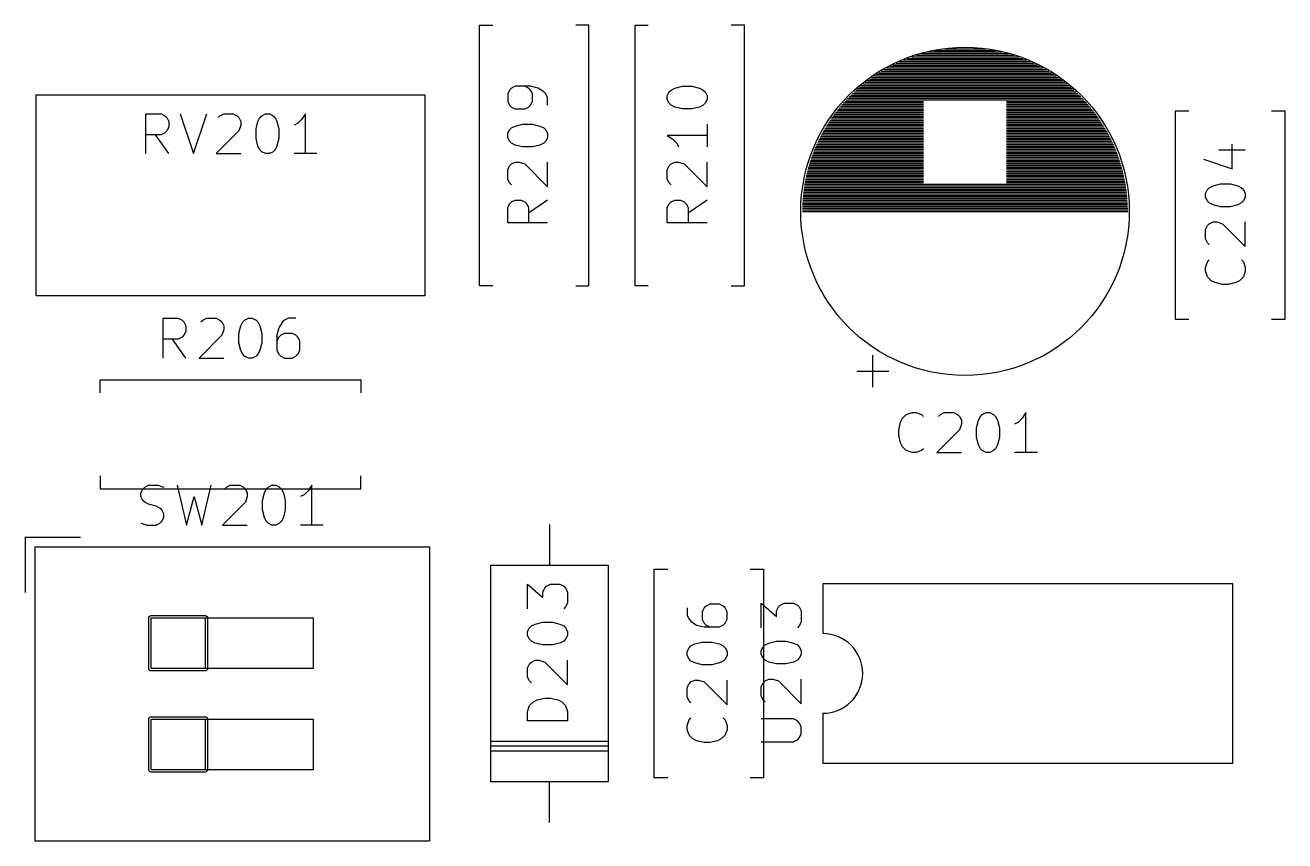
# Model space of a CAD drawing. Header units: millimetres. Extents: x 103 to 306, y -210 to -79.
# Drawn here: x 130.85 to 162.44, y -150.7 to -130.23 of the extents above; entities that cross this region are included whole.
import ezdxf

# ---------------------------------------------------------------- set-up
doc = ezdxf.new("R2010")
doc.units = ezdxf.units.MM
doc.layers.add('F.Silkscreen', color=41, linetype='CONTINUOUS', true_color=0xf2eda1)

msp = doc.modelspace()

# ---------------------------------------------------------------- linework, layer by layer
at = {"layer": 'F.Silkscreen', "linetype": 'CONTINUOUS'}
for p, q in [((142.25, -130.23), (142.58, -130.23)), ((142.25, -136.77), (142.25, -130.23)), ((144.99, -130.23), (144.66, -130.23)), ((144.99, -136.77), (144.99, -130.23)), ((146.15, -130.23), (146.48, -130.23)), ((146.15, -136.77), (146.15, -130.23)), ((148.89, -130.23), (148.56, -130.23)), ((148.89, -136.77), (148.89, -130.23)), ((152.873, -131.1027), (155.977, -131.1027)), ((152.972, -131.0627), (155.878, -131.0627)), ((153.079, -131.0227), (155.771, -131.0227)), ((153.197, -130.9827), (155.653, -130.9827)), ((153.328, -130.9427), (155.522, -130.9427)), ((153.478, -130.9027), (155.372, -130.9027)), ((153.657, -130.8627), (155.193, -130.8627)), ((153.892, -130.8227), (154.958, -130.8227)), ((152.26, -131.4227), (156.59, -131.4227)), ((152.324, -131.3827), (156.526, -131.3827)), ((152.391, -131.3427), (156.459, -131.3427)), ((152.461, -131.3027), (156.389, -131.3027)), ((152.535, -131.2627), (156.315, -131.2627)), ((152.612, -131.2227), (156.238, -131.2227)), ((152.694, -131.1827), (156.156, -131.1827)), ((152.781, -131.1427), (156.069, -131.1427)), ((151.87, -131.7027), (156.98, -131.7027)), ((151.92, -131.6627), (156.93, -131.6627)), ((151.972, -131.6227), (156.878, -131.6227)), ((152.025, -131.5827), (156.825, -131.5827)), ((152.081, -131.5427), (156.769, -131.5427)), ((152.138, -131.5027), (156.712, -131.5027)), ((152.198, -131.4627), (156.652, -131.4627)), ((131.125, -131.975), (140.875, -131.975)), ((131.125, -137.025), (131.125, -131.975)), ((140.875, -131.975), (140.875, -137.025)), ((143.002438, -131.857142), (142.954819, -131.95238)), ((142.954819, -131.95238), (142.954819, -132.142856)), ((143.050057, -131.809523), (143.002438, -131.857142)), ((143.145295, -131.761904), (143.050057, -131.809523)), ((143.526247, -131.761904), (143.145295, -131.761904)), ((143.478628, -131.809523), (143.38339, -131.761904)), ((143.526247, -131.857142), (143.478628, -131.809523)), ((143.716723, -131.809523), (143.526247, -131.761904)), ((143.573866, -131.95238), (143.526247, -131.857142)), ((143.573866, -132.142856), (143.573866, -131.95238)), ((143.85958, -131.904761), (143.716723, -131.809523)), ((143.9072, -131.95238), (143.85958, -131.904761)), ((143.954819, -132.047618), (143.9072, -131.95238)), ((143.954819, -132.238094), (143.954819, -132.047618)), ((146.954819, -131.999999), (147.002438, -131.904761)), ((146.954819, -132.095237), (146.954819, -131.999999)), ((147.002438, -131.904761), (147.050057, -131.857142)), ((147.050057, -131.857142), (147.145295, -131.809523)), ((147.145295, -131.809523), (147.335771, -131.761904)), ((147.335771, -131.761904), (147.573866, -131.761904)), ((147.573866, -131.761904), (147.764342, -131.809523)), ((147.764342, -131.809523), (147.85958, -131.857142)), ((147.85958, -131.857142), (147.9072, -131.904761)), ((147.9072, -131.904761), (147.954819, -131.999999)), ((147.954819, -131.999999), (147.954819, -132.095237)), ((151.519, -132.0227), (157.331, -132.0227)), ((151.558, -131.9827), (157.292, -131.9827)), ((151.599, -131.9427), (157.251, -131.9427)), ((151.641, -131.9027), (157.209, -131.9027)), ((151.684, -131.8627), (157.166, -131.8627)), ((151.729, -131.8227), (157.121, -131.8227)), ((151.774, -131.7827), (157.076, -131.7827)), ((151.821, -131.7427), (157.029, -131.7427)), ((142.954819, -132.142856), (143.002438, -132.238094)), ((143.002438, -132.238094), (143.050057, -132.285713)), ((143.050057, -132.285713), (143.145295, -132.333332)), ((143.145295, -132.333332), (143.38339, -132.333332)), ((143.38339, -132.333332), (143.478628, -132.285713)), ((143.478628, -132.285713), (143.526247, -132.238094)), ((143.526247, -132.238094), (143.573866, -132.142856)), ((147.002438, -132.190475), (146.954819, -132.095237)), ((147.050057, -132.238094), (147.002438, -132.190475)), ((147.145295, -132.285713), (147.050057, -132.238094)), ((147.335771, -132.333332), (147.145295, -132.285713)), ((147.573866, -132.333332), (147.335771, -132.333332)), ((147.764342, -132.285713), (147.573866, -132.333332)), ((147.85958, -132.238094), (147.764342, -132.285713)), ((147.9072, -132.190475), (147.85958, -132.238094)), ((147.954819, -132.095237), (147.9072, -132.190475)), ((151.237, -132.3427), (153.385, -132.3427)), ((151.269, -132.3027), (153.385, -132.3027)), ((151.302, -132.2627), (153.385, -132.2627)), ((151.336, -132.2227), (153.385, -132.2227)), ((151.37, -132.1827), (153.385, -132.1827)), ((151.406, -132.1427), (153.385, -132.1427)), ((151.443, -132.1027), (157.407, -132.1027)), ((151.48, -132.0627), (157.37, -132.0627)), ((155.465, -132.1427), (157.444, -132.1427)), ((155.465, -132.1827), (157.48, -132.1827)), ((155.465, -132.2227), (157.514, -132.2227)), ((155.465, -132.2627), (157.548, -132.2627)), ((155.465, -132.3027), (157.581, -132.3027)), ((155.465, -132.3427), (157.613, -132.3427)), ((133.880952, -133.454819), (133.880952, -132.454819)), ((133.880952, -132.454819), (134.261904, -132.454819)), ((134.261904, -132.454819), (134.357142, -132.502438)), ((134.357142, -132.502438), (134.404761, -132.550057)), ((134.404761, -132.550057), (134.45238, -132.645295)), ((134.45238, -132.645295), (134.45238, -132.788152)), ((134.738095, -132.454819), (135.071428, -133.454819)), ((135.071428, -133.454819), (135.404761, -132.454819)), ((135.690476, -132.550057), (135.738095, -132.502438)), ((135.738095, -132.502438), (135.833333, -132.454819)), ((135.833333, -132.454819), (136.071428, -132.454819)), ((136.071428, -132.454819), (136.166666, -132.502438)), ((136.166666, -132.502438), (136.214285, -132.550057)), ((136.214285, -132.550057), (136.261904, -132.645295)), ((136.261904, -132.645295), (136.261904, -132.740533)), ((136.642857, -132.835771), (136.690476, -132.645295)), ((136.690476, -132.645295), (136.738095, -132.550057)), ((136.738095, -132.550057), (136.785714, -132.502438)), ((136.785714, -132.502438), (136.880952, -132.454819)), ((136.880952, -132.454819), (136.97619, -132.454819)), ((136.97619, -132.454819), (137.071428, -132.502438)), ((137.071428, -132.502438), (137.119047, -132.550057)), ((137.119047, -132.550057), (137.166666, -132.645295)), ((137.166666, -132.645295), (137.214285, -132.835771)), ((137.785714, -132.597676), (137.690476, -132.692914)), ((137.880952, -132.454819), (137.785714, -132.597676)), ((137.880952, -133.454819), (137.880952, -132.454819)), ((151.007, -132.6627), (153.385, -132.6627)), ((151.033, -132.6227), (153.385, -132.6227)), ((151.06, -132.5827), (153.385, -132.5827)), ((151.088, -132.5427), (153.385, -132.5427)), ((151.116, -132.5027), (153.385, -132.5027)), ((151.145, -132.4627), (153.385, -132.4627)), ((151.175, -132.4227), (153.385, -132.4227)), ((151.206, -132.3827), (153.385, -132.3827)), ((155.465, -132.3827), (157.644, -132.3827)), ((155.465, -132.4227), (157.675, -132.4227)), ((155.465, -132.4627), (157.705, -132.4627)), ((155.465, -132.5027), (157.734, -132.5027)), ((155.465, -132.5427), (157.762, -132.5427)), ((155.465, -132.5827), (157.79, -132.5827)), ((155.465, -132.6227), (157.817, -132.6227)), ((155.465, -132.6627), (157.843, -132.6627)), ((159.705, -132.38), (160.042, -132.38)), ((159.705, -137.62), (159.705, -132.38)), ((162.108, -132.38), (162.445, -132.38)), ((162.445, -132.38), (162.445, -137.62)), ((134.261904, -132.978628), (133.880952, -132.978628)), ((134.45238, -133.454819), (134.119047, -132.978628)), ((134.357142, -132.931009), (134.261904, -132.978628)), ((134.404761, -132.88339), (134.357142, -132.931009)), ((134.45238, -132.788152), (134.404761, -132.88339)), ((136.214285, -132.88339), (135.642857, -133.454819)), ((136.261904, -132.740533), (136.214285, -132.88339)), ((136.642857, -133.073866), (136.642857, -132.835771)), ((137.214285, -132.835771), (137.214285, -133.073866)), ((137.690476, -132.692914), (137.595238, -132.740533)), ((142.954819, -132.95238), (143.002438, -132.857142)), ((142.954819, -133.047618), (142.954819, -132.95238)), ((143.002438, -132.857142), (143.050057, -132.809523)), ((143.050057, -132.809523), (143.145295, -132.761904)), ((143.145295, -132.761904), (143.335771, -132.714285)), ((143.335771, -132.714285), (143.573866, -132.714285)), ((143.573866, -132.714285), (143.764342, -132.761904)), ((143.764342, -132.761904), (143.85958, -132.809523)), ((143.85958, -132.809523), (143.9072, -132.857142)), ((143.9072, -132.857142), (143.954819, -132.95238)), ((143.954819, -132.95238), (143.954819, -133.047618)), ((147.954819, -132.999999), (146.954819, -132.999999)), ((146.954819, -132.999999), (147.097676, -133.095237)), ((147.954819, -132.714285), (147.954819, -133.285713)), ((150.82, -132.9827), (153.385, -132.9827)), ((150.841, -132.9427), (153.385, -132.9427)), ((150.863, -132.9027), (153.385, -132.9027)), ((150.886, -132.8627), (153.385, -132.8627)), ((150.909, -132.8227), (153.385, -132.8227)), ((150.932, -132.7827), (153.385, -132.7827)), ((150.957, -132.7427), (153.385, -132.7427)), ((150.982, -132.7027), (153.385, -132.7027)), ((155.465, -132.7027), (157.868, -132.7027)), ((155.465, -132.7427), (157.893, -132.7427)), ((155.465, -132.7827), (157.918, -132.7827)), ((155.465, -132.8227), (157.941, -132.8227)), ((155.465, -132.8627), (157.964, -132.8627)), ((155.465, -132.9027), (157.987, -132.9027)), ((155.465, -132.9427), (158.009, -132.9427)), ((155.465, -132.9827), (158.03, -132.9827)), ((136.690476, -133.264342), (136.642857, -133.073866)), ((136.738095, -133.35958), (136.690476, -133.264342)), ((137.166666, -133.264342), (137.119047, -133.35958)), ((137.214285, -133.073866), (137.166666, -133.264342)), ((143.002438, -133.142856), (142.954819, -133.047618)), ((143.050057, -133.190475), (143.002438, -133.142856)), ((143.145295, -133.238094), (143.050057, -133.190475)), ((143.335771, -133.285713), (143.145295, -133.238094)), ((143.573866, -133.285713), (143.335771, -133.285713)), ((143.764342, -133.238094), (143.573866, -133.285713)), ((143.85958, -133.190475), (143.764342, -133.238094)), ((143.9072, -133.142856), (143.85958, -133.190475)), ((143.954819, -133.047618), (143.9072, -133.142856)), ((147.097676, -133.095237), (147.192914, -133.190475)), ((147.192914, -133.190475), (147.240533, -133.285713)), ((150.668, -133.3027), (153.385, -133.3027)), ((150.685, -133.2627), (153.385, -133.2627)), ((150.703, -133.2227), (153.385, -133.2227)), ((150.721, -133.1827), (153.385, -133.1827)), ((150.74, -133.1427), (153.385, -133.1427)), ((150.759, -133.1027), (153.385, -133.1027)), ((150.779, -133.0627), (153.385, -133.0627)), ((150.799, -133.0227), (153.385, -133.0227)), ((155.465, -133.0227), (158.051, -133.0227)), ((155.465, -133.0627), (158.071, -133.0627)), ((155.465, -133.1027), (158.091, -133.1027)), ((155.465, -133.1427), (158.11, -133.1427)), ((155.465, -133.1827), (158.129, -133.1827)), ((155.465, -133.2227), (158.147, -133.2227)), ((155.465, -133.2627), (158.165, -133.2627)), ((155.465, -133.3027), (158.182, -133.3027)), ((161.121485, -133.833332), (161.121485, -133.214285)), ((135.642857, -133.454819), (136.261904, -133.454819)), ((136.785714, -133.4072), (136.738095, -133.35958)), ((136.880952, -133.454819), (136.785714, -133.4072)), ((136.97619, -133.454819), (136.880952, -133.454819)), ((137.071428, -133.4072), (136.97619, -133.454819)), ((137.119047, -133.35958), (137.071428, -133.4072)), ((138.166666, -133.454819), (137.595238, -133.454819)), ((150.549, -133.6227), (153.385, -133.6227)), ((150.562, -133.5827), (153.385, -133.5827)), ((150.576, -133.5427), (153.385, -133.5427)), ((150.59, -133.5027), (153.385, -133.5027)), ((150.605, -133.4627), (153.385, -133.4627)), ((150.62, -133.4227), (153.385, -133.4227)), ((150.636, -133.3827), (153.385, -133.3827)), ((150.652, -133.3427), (153.385, -133.3427)), ((155.465, -133.3427), (158.198, -133.3427)), ((155.465, -133.3827), (158.214, -133.3827)), ((155.465, -133.4227), (158.23, -133.4227)), ((155.465, -133.4627), (158.245, -133.4627)), ((155.465, -133.5027), (158.26, -133.5027)), ((155.465, -133.5427), (158.274, -133.5427)), ((155.465, -133.5827), (158.288, -133.5827)), ((155.465, -133.6227), (158.301, -133.6227)), ((160.4072, -133.595237), (161.121485, -133.833332)), ((160.788152, -133.357142), (161.454819, -133.357142)), ((142.954819, -133.857142), (143.002438, -133.761904)), ((142.954819, -134.095237), (142.954819, -133.857142)), ((143.002438, -133.761904), (143.050057, -133.714285)), ((143.050057, -133.714285), (143.145295, -133.666666)), ((143.145295, -133.666666), (143.240533, -133.666666)), ((143.240533, -133.666666), (143.38339, -133.714285)), ((143.38339, -133.714285), (143.954819, -134.285713)), ((143.954819, -134.285713), (143.954819, -133.666666)), ((146.954819, -133.857142), (147.002438, -133.761904)), ((146.954819, -134.095237), (146.954819, -133.857142)), ((147.002438, -133.761904), (147.050057, -133.714285)), ((147.050057, -133.714285), (147.145295, -133.666666)), ((147.145295, -133.666666), (147.240533, -133.666666)), ((147.240533, -133.666666), (147.38339, -133.714285)), ((147.38339, -133.714285), (147.954819, -134.285713)), ((147.954819, -134.285713), (147.954819, -133.666666)), ((150.458, -133.9427), (153.385, -133.9427)), ((150.468, -133.9027), (153.385, -133.9027)), ((150.478, -133.8627), (153.385, -133.8627)), ((150.489, -133.8227), (153.385, -133.8227)), ((150.5, -133.7827), (153.385, -133.7827)), ((150.512, -133.7427), (153.385, -133.7427)), ((150.524, -133.7027), (153.385, -133.7027)), ((150.536, -133.6627), (153.385, -133.6627)), ((155.465, -133.6627), (158.314, -133.6627)), ((155.465, -133.7027), (158.326, -133.7027)), ((155.465, -133.7427), (158.338, -133.7427)), ((155.465, -133.7827), (158.35, -133.7827)), ((155.465, -133.8227), (158.361, -133.8227)), ((155.465, -133.8627), (158.372, -133.8627)), ((155.465, -133.9027), (158.382, -133.9027)), ((155.465, -133.9427), (158.392, -133.9427)), ((143.002438, -134.190475), (142.954819, -134.095237)), ((143.050057, -134.238094), (143.002438, -134.190475)), ((147.002438, -134.190475), (146.954819, -134.095237)), ((147.050057, -134.238094), (147.002438, -134.190475)), ((150.395, -134.2627), (158.455, -134.2627)), ((150.402, -134.2227), (158.448, -134.2227)), ((150.408, -134.1827), (153.385, -134.1827)), ((150.416, -134.1427), (153.385, -134.1427)), ((150.423, -134.1027), (153.385, -134.1027)), ((150.432, -134.0627), (153.385, -134.0627)), ((150.44, -134.0227), (153.385, -134.0227)), ((150.449, -133.9827), (153.385, -133.9827)), ((155.465, -133.9827), (158.401, -133.9827)), ((155.465, -134.0227), (158.41, -134.0227)), ((155.465, -134.0627), (158.418, -134.0627)), ((155.465, -134.1027), (158.427, -134.1027)), ((155.465, -134.1427), (158.434, -134.1427)), ((155.465, -134.1827), (158.442, -134.1827)), ((160.550057, -134.309523), (160.645295, -134.261904)), ((160.645295, -134.261904), (160.835771, -134.214285)), ((160.835771, -134.214285), (161.073866, -134.214285)), ((161.073866, -134.214285), (161.264342, -134.261904)), ((161.264342, -134.261904), (161.35958, -134.309523)), ((150.357, -134.5827), (158.493, -134.5827)), ((150.361, -134.5427), (158.489, -134.5427)), ((150.364, -134.5027), (158.486, -134.5027)), ((150.369, -134.4627), (158.481, -134.4627)), ((150.373, -134.4227), (158.477, -134.4227)), ((150.378, -134.3827), (158.472, -134.3827)), ((150.383, -134.3427), (158.467, -134.3427)), ((150.389, -134.3027), (158.461, -134.3027)), ((160.454819, -134.45238), (160.502438, -134.357142)), ((160.454819, -134.547618), (160.454819, -134.45238)), ((160.502438, -134.642856), (160.454819, -134.547618)), ((160.502438, -134.357142), (160.550057, -134.309523)), ((161.35958, -134.309523), (161.4072, -134.357142)), ((161.4072, -134.357142), (161.454819, -134.45238)), ((161.454819, -134.547618), (161.4072, -134.642856)), ((161.454819, -134.45238), (161.454819, -134.547618)), ((142.954819, -134.809523), (143.002438, -134.714285)), ((142.954819, -135.190475), (142.954819, -134.809523)), ((143.002438, -134.714285), (143.050057, -134.666666)), ((143.050057, -134.666666), (143.145295, -134.619047)), ((143.145295, -134.619047), (143.288152, -134.619047)), ((143.288152, -134.619047), (143.38339, -134.666666)), ((143.38339, -134.666666), (143.431009, -134.714285)), ((143.431009, -134.714285), (143.478628, -134.809523)), ((143.954819, -134.619047), (143.478628, -134.95238)), ((143.478628, -134.809523), (143.478628, -135.190475)), ((146.954819, -134.809523), (147.002438, -134.714285)), ((146.954819, -135.190475), (146.954819, -134.809523)), ((147.002438, -134.714285), (147.050057, -134.666666)), ((147.050057, -134.666666), (147.145295, -134.619047)), ((147.145295, -134.619047), (147.288152, -134.619047)), ((147.288152, -134.619047), (147.38339, -134.666666)), ((147.38339, -134.666666), (147.431009, -134.714285)), ((147.431009, -134.714285), (147.478628, -134.809523)), ((147.954819, -134.619047), (147.478628, -134.95238)), ((147.478628, -134.809523), (147.478628, -135.190475)), ((150.345, -134.8627), (158.505, -134.8627)), ((150.346, -134.8227), (158.504, -134.8227)), ((150.347, -134.7827), (158.503, -134.7827)), ((150.348, -134.7427), (158.502, -134.7427)), ((150.35, -134.7027), (158.5, -134.7027)), ((150.352, -134.6627), (158.498, -134.6627)), ((150.355, -134.6227), (158.495, -134.6227)), ((160.550057, -134.690475), (160.502438, -134.642856)), ((160.645295, -134.738094), (160.550057, -134.690475)), ((160.835771, -134.785713), (160.645295, -134.738094)), ((161.073866, -134.785713), (160.835771, -134.785713)), ((161.264342, -134.738094), (161.073866, -134.785713)), ((161.35958, -134.690475), (161.264342, -134.738094)), ((161.4072, -134.642856), (161.35958, -134.690475)), ((143.954819, -135.190475), (142.954819, -135.190475)), ((147.954819, -135.190475), (146.954819, -135.190475)), ((150.345, -134.9027), (158.505, -134.9027)), ((160.502438, -135.261904), (160.550057, -135.214285)), ((160.550057, -135.214285), (160.645295, -135.166666)), ((160.645295, -135.166666), (160.740533, -135.166666)), ((160.740533, -135.166666), (160.88339, -135.214285)), ((160.88339, -135.214285), (161.454819, -135.785713)), ((161.454819, -135.785713), (161.454819, -135.166666)), ((160.454819, -135.357142), (160.502438, -135.261904)), ((160.454819, -135.595237), (160.454819, -135.357142)), ((160.502438, -135.690475), (160.454819, -135.595237)), ((160.550057, -135.738094), (160.502438, -135.690475)), ((160.502438, -136.166666), (160.550057, -136.119047)), ((161.35958, -136.119047), (161.4072, -136.166666)), ((160.454819, -136.309523), (160.502438, -136.166666)), ((160.454819, -136.404761), (160.454819, -136.309523)), ((160.502438, -136.547618), (160.454819, -136.404761)), ((161.4072, -136.166666), (161.454819, -136.309523)), ((161.454819, -136.404761), (161.4072, -136.547618)), ((161.454819, -136.309523), (161.454819, -136.404761)), ((142.58, -136.77), (142.25, -136.77)), ((144.66, -136.77), (144.99, -136.77)), ((146.48, -136.77), (146.15, -136.77)), ((148.56, -136.77), (148.89, -136.77)), ((160.597676, -136.642856), (160.502438, -136.547618)), ((160.692914, -136.690475), (160.597676, -136.642856)), ((160.88339, -136.738094), (160.692914, -136.690475)), ((161.026247, -136.738094), (160.88339, -136.738094)), ((161.216723, -136.690475), (161.026247, -136.738094)), ((161.311961, -136.642856), (161.216723, -136.690475)), ((161.4072, -136.547618), (161.311961, -136.642856)), ((140.875, -137.025), (131.125, -137.025)), ((134.309524, -138.584819), (134.309524, -137.584819)), ((134.309524, -137.584819), (134.690476, -137.584819)), ((134.690476, -137.584819), (134.785714, -137.632438)), ((134.785714, -137.632438), (134.833333, -137.680057)), ((134.833333, -137.680057), (134.880952, -137.775295)), ((135.261905, -137.680057), (135.309524, -137.632438)), ((135.309524, -137.632438), (135.404762, -137.584819)), ((135.404762, -137.584819), (135.642857, -137.584819)), ((135.642857, -137.584819), (135.738095, -137.632438)), ((135.738095, -137.632438), (135.785714, -137.680057)), ((135.785714, -137.680057), (135.833333, -137.775295)), ((136.261905, -137.775295), (136.309524, -137.680057)), ((136.309524, -137.680057), (136.357143, -137.632438)), ((136.357143, -137.632438), (136.452381, -137.584819)), ((136.452381, -137.584819), (136.547619, -137.584819)), ((136.547619, -137.584819), (136.642857, -137.632438)), ((136.642857, -137.632438), (136.690476, -137.680057)), ((136.690476, -137.680057), (136.738095, -137.775295)), ((137.309524, -137.680057), (137.214286, -137.822914)), ((137.357143, -137.632438), (137.309524, -137.680057)), ((137.452381, -137.584819), (137.357143, -137.632438)), ((137.642857, -137.584819), (137.452381, -137.584819)), ((160.042, -137.62), (159.705, -137.62)), ((162.445, -137.62), (162.108, -137.62)), ((134.833333, -138.01339), (134.785714, -138.061009)), ((134.880952, -137.918152), (134.833333, -138.01339)), ((134.880952, -137.775295), (134.880952, -137.918152)), ((135.785714, -138.01339), (135.214286, -138.584819)), ((135.833333, -137.870533), (135.785714, -138.01339)), ((135.833333, -137.775295), (135.833333, -137.870533)), ((136.214286, -137.965771), (136.261905, -137.775295)), ((136.214286, -138.203866), (136.214286, -137.965771)), ((136.738095, -137.775295), (136.785714, -137.965771)), ((136.785714, -137.965771), (136.785714, -138.203866)), ((137.214286, -137.822914), (137.166667, -138.01339)), ((137.166667, -138.01339), (137.166667, -138.394342)), ((137.261905, -138.01339), (137.214286, -138.061009)), ((137.357143, -137.965771), (137.261905, -138.01339)), ((137.547619, -137.965771), (137.357143, -137.965771)), ((137.642857, -138.01339), (137.547619, -137.965771)), ((137.690476, -138.061009), (137.642857, -138.01339)), ((134.690476, -138.108628), (134.309524, -138.108628)), ((134.880952, -138.584819), (134.547619, -138.108628)), ((134.785714, -138.061009), (134.690476, -138.108628)), ((136.261905, -138.394342), (136.214286, -138.203866)), ((136.785714, -138.203866), (136.738095, -138.394342)), ((137.214286, -138.061009), (137.166667, -138.156247)), ((137.738095, -138.156247), (137.690476, -138.061009)), ((137.738095, -138.394342), (137.738095, -138.156247)), ((135.214286, -138.584819), (135.833333, -138.584819)), ((136.309524, -138.48958), (136.261905, -138.394342)), ((136.357143, -138.5372), (136.309524, -138.48958)), ((136.452381, -138.584819), (136.357143, -138.5372)), ((136.547619, -138.584819), (136.452381, -138.584819)), ((136.642857, -138.5372), (136.547619, -138.584819)), ((136.690476, -138.48958), (136.642857, -138.5372)), ((136.738095, -138.394342), (136.690476, -138.48958)), ((137.166667, -138.394342), (137.214286, -138.48958)), ((137.214286, -138.48958), (137.261905, -138.5372)), ((137.261905, -138.5372), (137.357143, -138.584819)), ((137.357143, -138.584819), (137.547619, -138.584819)), ((137.547619, -138.584819), (137.642857, -138.5372)), ((137.642857, -138.5372), (137.690476, -138.48958)), ((137.690476, -138.48958), (137.738095, -138.394342)), ((152.11, -139.312398), (152.11, -138.512398)), ((151.71, -138.912398), (152.51, -138.912398)), ((132.73, -139.13), (139.27, -139.13)), ((132.73, -139.46), (132.73, -139.13)), ((139.27, -139.13), (139.27, -139.46)), ((152.761905, -140.38339), (152.809524, -140.192914)), ((152.809524, -140.192914), (152.857143, -140.097676)), ((152.857143, -140.097676), (152.952381, -140.002438)), ((152.952381, -140.002438), (153.095238, -139.954819)), ((153.095238, -139.954819), (153.190476, -139.954819)), ((153.190476, -139.954819), (153.333333, -140.002438)), ((153.333333, -140.002438), (153.380952, -140.050057)), ((153.761905, -140.050057), (153.809524, -140.002438)), ((153.809524, -140.002438), (153.904762, -139.954819)), ((153.904762, -139.954819), (154.142857, -139.954819)), ((154.142857, -139.954819), (154.238095, -140.002438)), ((154.238095, -140.002438), (154.285714, -140.050057)), ((154.285714, -140.050057), (154.333333, -140.145295)), ((154.333333, -140.240533), (154.285714, -140.38339)), ((154.333333, -140.145295), (154.333333, -140.240533)), ((154.714286, -140.335771), (154.761905, -140.145295)), ((154.761905, -140.145295), (154.809524, -140.050057)), ((154.809524, -140.050057), (154.857143, -140.002438)), ((154.857143, -140.002438), (154.952381, -139.954819)), ((154.952381, -139.954819), (155.047619, -139.954819)), ((155.047619, -139.954819), (155.142857, -140.002438)), ((155.142857, -140.002438), (155.190476, -140.050057)), ((155.190476, -140.050057), (155.238095, -140.145295)), ((155.238095, -140.145295), (155.285714, -140.335771)), ((155.761905, -140.192914), (155.666667, -140.240533)), ((155.857143, -140.097676), (155.761905, -140.192914)), ((155.952381, -139.954819), (155.857143, -140.097676)), ((155.952381, -140.954819), (155.952381, -139.954819)), ((152.761905, -140.526247), (152.761905, -140.38339)), ((152.809524, -140.716723), (152.761905, -140.526247)), ((154.285714, -140.38339), (153.714286, -140.954819)), ((154.714286, -140.573866), (154.714286, -140.335771)), ((154.761905, -140.764342), (154.714286, -140.573866)), ((155.285714, -140.573866), (155.238095, -140.764342)), ((155.285714, -140.335771), (155.285714, -140.573866)), ((152.857143, -140.811961), (152.809524, -140.716723)), ((152.952381, -140.9072), (152.857143, -140.811961)), ((153.380952, -140.85958), (153.333333, -140.9072)), ((154.809524, -140.85958), (154.761905, -140.764342)), ((154.857143, -140.9072), (154.809524, -140.85958)), ((155.190476, -140.85958), (155.142857, -140.9072)), ((155.238095, -140.764342), (155.190476, -140.85958)), ((153.095238, -140.954819), (152.952381, -140.9072)), ((153.190476, -140.954819), (153.095238, -140.954819)), ((153.333333, -140.9072), (153.190476, -140.954819)), ((153.714286, -140.954819), (154.333333, -140.954819)), ((154.952381, -140.954819), (154.857143, -140.9072)), ((155.047619, -140.954819), (154.952381, -140.954819)), ((155.142857, -140.9072), (155.047619, -140.954819)), ((156.238095, -140.954819), (155.666667, -140.954819)), ((132.73, -141.54), (132.73, -141.87)), ((133.804405, -141.872557), (133.852024, -141.824938)), ((133.852024, -141.824938), (133.947262, -141.777319)), ((133.947262, -141.777319), (134.185357, -141.777319)), ((134.185357, -141.777319), (134.328214, -141.824938)), ((134.661548, -141.777319), (134.899643, -142.777319)), ((135.280595, -142.777319), (135.518691, -141.777319)), ((135.852024, -141.872557), (135.899643, -141.824938)), ((135.899643, -141.824938), (135.994881, -141.777319)), ((135.994881, -141.777319), (136.232976, -141.777319)), ((136.232976, -141.777319), (136.328214, -141.824938)), ((136.328214, -141.824938), (136.375833, -141.872557)), ((136.899643, -141.872557), (136.947262, -141.824938)), ((136.947262, -141.824938), (137.0425, -141.777319)), ((137.0425, -141.777319), (137.137738, -141.777319)), ((137.137738, -141.777319), (137.232976, -141.824938)), ((137.232976, -141.824938), (137.280595, -141.872557)), ((138.0425, -141.777319), (137.947262, -141.920176)), ((138.0425, -142.777319), (138.0425, -141.777319)), ((139.27, -141.87), (139.27, -141.54)), ((132.73, -141.87), (139.27, -141.87)), ((133.756786, -141.967795), (133.804405, -141.872557)), ((133.756786, -142.063033), (133.756786, -141.967795)), ((133.804405, -142.158271), (133.756786, -142.063033)), ((133.852024, -142.20589), (133.804405, -142.158271)), ((134.899643, -142.777319), (135.090119, -142.063033)), ((135.090119, -142.063033), (135.280595, -142.777319)), ((136.375833, -141.872557), (136.423452, -141.967795)), ((136.423452, -142.063033), (136.375833, -142.20589)), ((136.423452, -141.967795), (136.423452, -142.063033)), ((136.804405, -142.158271), (136.852024, -141.967795)), ((136.804405, -142.396366), (136.804405, -142.158271)), ((136.852024, -141.967795), (136.899643, -141.872557)), ((137.280595, -141.872557), (137.328214, -141.967795)), ((137.328214, -141.967795), (137.375833, -142.158271)), ((137.375833, -142.158271), (137.375833, -142.396366)), ((137.852024, -142.015414), (137.756786, -142.063033)), ((137.947262, -141.920176), (137.852024, -142.015414)), ((133.947262, -142.253509), (133.852024, -142.20589)), ((134.137738, -142.301128), (133.947262, -142.253509)), ((134.232976, -142.348747), (134.137738, -142.301128)), ((134.280595, -142.396366), (134.232976, -142.348747)), ((134.328214, -142.491604), (134.280595, -142.396366)), ((136.375833, -142.20589), (135.804405, -142.777319)), ((136.852024, -142.586842), (136.804405, -142.396366)), ((137.375833, -142.396366), (137.328214, -142.586842)), ((133.756786, -142.7297), (133.899643, -142.777319)), ((133.899643, -142.777319), (134.137738, -142.777319)), ((134.137738, -142.777319), (134.232976, -142.7297)), ((134.232976, -142.7297), (134.280595, -142.68208)), ((134.280595, -142.68208), (134.328214, -142.586842)), ((134.328214, -142.586842), (134.328214, -142.491604)), ((135.804405, -142.777319), (136.423452, -142.777319)), ((136.899643, -142.68208), (136.852024, -142.586842)), ((136.947262, -142.7297), (136.899643, -142.68208)), ((137.0425, -142.777319), (136.947262, -142.7297)), ((137.137738, -142.777319), (137.0425, -142.777319)), ((137.232976, -142.7297), (137.137738, -142.777319)), ((137.280595, -142.68208), (137.232976, -142.7297)), ((137.328214, -142.586842), (137.280595, -142.68208)), ((138.328214, -142.777319), (137.756786, -142.777319)), ((144, -142.76), (144, -143.78)), ((130.8525, -143.0825), (130.8525, -144.4655)), ((130.8525, -143.0825), (132.2355, -143.0825)), ((131.0925, -143.3225), (131.0925, -150.7025)), ((131.0925, -143.3225), (140.9925, -143.3225)), ((140.9925, -143.3225), (140.9925, -150.7025)), ((142.53, -143.78), (145.47, -143.78)), ((142.53, -149.22), (142.53, -143.78)), ((145.47, -143.78), (145.47, -149.22)), ((146.63, -143.88), (146.967, -143.88)), ((146.63, -149.12), (146.63, -143.88)), ((149.033, -143.88), (149.37, -143.88)), ((149.37, -143.88), (149.37, -149.12)), ((143.454819, -144.880951), (143.454819, -144.261904)), ((143.454819, -144.261904), (143.835771, -144.595237)), ((143.835771, -144.45238), (143.88339, -144.357142)), ((143.88339, -144.357142), (143.931009, -144.309523)), ((143.931009, -144.309523), (144.026247, -144.261904)), ((144.026247, -144.261904), (144.264342, -144.261904)), ((144.264342, -144.261904), (144.35958, -144.309523)), ((144.35958, -144.309523), (144.4072, -144.357142)), ((144.4072, -144.357142), (144.454819, -144.45238)), ((150.86, -144.25), (150.86, -145.5)), ((161.14, -144.25), (150.86, -144.25)), ((161.14, -148.75), (161.14, -144.25)), ((143.835771, -144.595237), (143.835771, -144.45238)), ((144.454819, -144.45238), (144.454819, -144.738094)), ((144.4072, -144.833332), (144.35958, -144.880951)), ((144.454819, -144.738094), (144.4072, -144.833332)), ((147.454819, -144.857142), (147.454819, -145.047618)), ((147.88339, -144.857142), (147.835771, -144.95238)), ((147.835771, -144.95238), (147.835771, -145.142856)), ((147.931009, -144.809523), (147.88339, -144.857142)), ((148.026247, -144.761904), (147.931009, -144.809523)), ((148.264342, -144.761904), (148.026247, -144.761904)), ((148.35958, -144.809523), (148.264342, -144.761904)), ((148.4072, -144.857142), (148.35958, -144.809523)), ((148.454819, -144.95238), (148.4072, -144.857142)), ((148.454819, -145.142856), (148.454819, -144.95238)), ((149.314819, -145.357142), (149.314819, -144.738095)), ((149.314819, -144.738095), (149.695771, -145.071428)), ((149.695771, -144.928571), (149.74339, -144.833333)), ((149.695771, -145.071428), (149.695771, -144.928571)), ((149.74339, -144.833333), (149.791009, -144.785714)), ((149.791009, -144.785714), (149.886247, -144.738095)), ((149.886247, -144.738095), (150.124342, -144.738095)), ((150.124342, -144.738095), (150.21958, -144.785714)), ((150.21958, -144.785714), (150.2672, -144.833333)), ((150.2672, -144.833333), (150.314819, -144.928571)), ((150.314819, -144.928571), (150.314819, -145.214285)), ((133.9525, -145.1075), (133.957067, -145.084539)), ((133.9525, -146.3775), (133.9525, -145.1075)), ((133.957067, -145.084539), (133.989539, -145.052067)), ((133.989539, -145.052067), (134.0125, -145.0475)), ((134.0125, -145.0475), (135.365833, -145.0475)), ((134.0125, -145.1075), (138.0725, -145.1075)), ((134.0125, -146.3775), (134.0125, -145.1075)), ((135.365833, -145.0475), (135.388794, -145.052067)), ((135.365833, -145.1075), (135.365833, -146.3775)), ((135.388794, -145.052067), (135.421266, -145.084539)), ((135.421266, -145.084539), (135.425833, -145.1075)), ((135.425833, -145.1075), (135.425833, -146.3775)), ((138.0725, -145.1075), (138.0725, -146.3775)), ((143.502438, -145.357142), (143.550057, -145.309523)), ((143.550057, -145.309523), (143.645295, -145.261904)), ((143.645295, -145.261904), (143.835771, -145.214285)), ((143.835771, -145.214285), (144.073866, -145.214285)), ((144.073866, -145.214285), (144.264342, -145.261904)), ((144.264342, -145.261904), (144.35958, -145.309523)), ((144.35958, -145.309523), (144.4072, -145.357142)), ((147.454819, -145.047618), (147.502438, -145.142856)), ((147.502438, -145.142856), (147.550057, -145.190475)), ((147.550057, -145.190475), (147.692914, -145.285713)), ((147.692914, -145.285713), (147.88339, -145.333332)), ((147.835771, -145.142856), (147.88339, -145.238094)), ((147.88339, -145.238094), (147.931009, -145.285713)), ((147.931009, -145.285713), (148.026247, -145.333332)), ((148.264342, -145.333332), (148.35958, -145.285713)), ((148.35958, -145.285713), (148.4072, -145.238094)), ((148.4072, -145.238094), (148.454819, -145.142856)), ((150.2672, -145.309523), (150.21958, -145.357142)), ((150.314819, -145.214285), (150.2672, -145.309523)), ((143.454819, -145.45238), (143.502438, -145.357142)), ((143.454819, -145.547618), (143.454819, -145.45238)), ((143.502438, -145.642856), (143.454819, -145.547618)), ((144.4072, -145.357142), (144.454819, -145.45238)), ((144.454819, -145.547618), (144.4072, -145.642856)), ((144.454819, -145.45238), (144.454819, -145.547618)), ((147.88339, -145.333332), (148.264342, -145.333332)), ((143.550057, -145.690475), (143.502438, -145.642856)), ((143.645295, -145.738094), (143.550057, -145.690475)), ((143.835771, -145.785713), (143.645295, -145.738094)), ((144.073866, -145.785713), (143.835771, -145.785713)), ((144.264342, -145.738094), (144.073866, -145.785713)), ((144.35958, -145.690475), (144.264342, -145.738094)), ((144.4072, -145.642856), (144.35958, -145.690475)), ((147.454819, -145.95238), (147.502438, -145.857142)), ((147.454819, -146.047618), (147.454819, -145.95238)), ((147.502438, -145.857142), (147.550057, -145.809523)), ((147.550057, -145.809523), (147.645295, -145.761904)), ((147.645295, -145.761904), (147.835771, -145.714285)), ((147.835771, -145.714285), (148.073866, -145.714285)), ((148.073866, -145.714285), (148.264342, -145.761904)), ((148.264342, -145.761904), (148.35958, -145.809523)), ((148.35958, -145.809523), (148.4072, -145.857142)), ((148.4072, -145.857142), (148.454819, -145.95238)), ((148.454819, -145.95238), (148.454819, -146.047618)), ((149.314819, -145.928571), (149.362438, -145.833333)), ((149.314819, -146.023809), (149.314819, -145.928571)), ((149.362438, -145.833333), (149.410057, -145.785714)), ((149.410057, -145.785714), (149.505295, -145.738095)), ((149.505295, -145.738095), (149.695771, -145.690476)), ((149.695771, -145.690476), (149.933866, -145.690476)), ((149.933866, -145.690476), (150.124342, -145.738095)), ((150.124342, -145.738095), (150.21958, -145.785714)), ((150.21958, -145.785714), (150.2672, -145.833333)), ((150.2672, -145.833333), (150.314819, -145.928571)), ((150.314819, -145.928571), (150.314819, -146.023809)), ((143.454819, -146.357142), (143.502438, -146.261904)), ((143.502438, -146.261904), (143.550057, -146.214285)), ((143.550057, -146.214285), (143.645295, -146.166666)), ((143.645295, -146.166666), (143.740533, -146.166666)), ((143.740533, -146.166666), (143.88339, -146.214285)), ((143.88339, -146.214285), (144.454819, -146.785713)), ((144.454819, -146.785713), (144.454819, -146.166666)), ((147.502438, -146.142856), (147.454819, -146.047618)), ((147.550057, -146.190475), (147.502438, -146.142856)), ((147.645295, -146.238094), (147.550057, -146.190475)), ((147.835771, -146.285713), (147.645295, -146.238094)), ((148.264342, -146.238094), (148.073866, -146.285713)), ((148.35958, -146.190475), (148.264342, -146.238094)), ((148.4072, -146.142856), (148.35958, -146.190475)), ((148.454819, -146.047618), (148.4072, -146.142856)), ((149.362438, -146.119047), (149.314819, -146.023809)), ((149.410057, -146.166666), (149.362438, -146.119047)), ((149.505295, -146.214285), (149.410057, -146.166666)), ((149.695771, -146.261904), (149.505295, -146.214285)), ((149.933866, -146.261904), (149.695771, -146.261904)), ((150.124342, -146.214285), (149.933866, -146.261904)), ((150.21958, -146.166666), (150.124342, -146.214285)), ((150.2672, -146.119047), (150.21958, -146.166666)), ((150.314819, -146.023809), (150.2672, -146.119047)), ((133.957067, -146.400461), (133.9525, -146.3775)), ((133.989539, -146.432933), (133.957067, -146.400461)), ((134.0125, -146.4375), (133.989539, -146.432933)), ((138.0725, -146.3775), (134.0125, -146.3775)), ((135.365833, -146.4375), (134.0125, -146.4375)), ((135.388794, -146.432933), (135.365833, -146.4375)), ((135.421266, -146.400461), (135.388794, -146.432933)), ((135.425833, -146.3775), (135.421266, -146.400461)), ((143.454819, -146.595237), (143.454819, -146.357142)), ((148.073866, -146.285713), (147.835771, -146.285713)), ((143.502438, -146.690475), (143.454819, -146.595237)), ((143.550057, -146.738094), (143.502438, -146.690475)), ((147.454819, -146.857142), (147.502438, -146.761904)), ((147.454819, -147.095237), (147.454819, -146.857142)), ((147.502438, -146.761904), (147.550057, -146.714285)), ((147.550057, -146.714285), (147.645295, -146.666666)), ((147.645295, -146.666666), (147.740533, -146.666666)), ((147.740533, -146.666666), (147.88339, -146.714285)), ((147.88339, -146.714285), (148.454819, -147.285713)), ((148.454819, -147.285713), (148.454819, -146.666666)), ((149.314819, -146.833333), (149.362438, -146.738095)), ((149.314819, -147.071428), (149.314819, -146.833333)), ((149.362438, -146.738095), (149.410057, -146.690476)), ((149.410057, -146.690476), (149.505295, -146.642857)), ((149.505295, -146.642857), (149.600533, -146.642857)), ((149.600533, -146.642857), (149.74339, -146.690476)), ((149.74339, -146.690476), (150.314819, -147.261904)), ((150.314819, -147.261904), (150.314819, -146.642857)), ((143.502438, -147.309523), (143.597676, -147.214285)), ((143.597676, -147.214285), (143.692914, -147.166666)), ((143.692914, -147.166666), (143.88339, -147.119047)), ((143.88339, -147.119047), (144.026247, -147.119047)), ((144.026247, -147.119047), (144.216723, -147.166666)), ((144.216723, -147.166666), (144.311961, -147.214285)), ((144.311961, -147.214285), (144.4072, -147.309523)), ((147.502438, -147.190475), (147.454819, -147.095237)), ((147.550057, -147.238094), (147.502438, -147.190475)), ((149.362438, -147.166666), (149.314819, -147.071428)), ((149.410057, -147.214285), (149.362438, -147.166666)), ((143.454819, -147.45238), (143.502438, -147.309523)), ((143.454819, -147.690475), (143.454819, -147.45238)), ((144.4072, -147.309523), (144.454819, -147.45238)), ((144.454819, -147.45238), (144.454819, -147.690475)), ((150.86, -147.5), (150.86, -148.75)), ((133.9525, -147.6475), (133.957067, -147.624539)), ((133.9525, -148.9175), (133.9525, -147.6475)), ((133.957067, -147.624539), (133.989539, -147.592067)), ((133.989539, -147.592067), (134.0125, -147.5875)), ((134.0125, -147.5875), (135.365833, -147.5875)), ((134.0125, -147.6475), (138.0725, -147.6475)), ((134.0125, -148.9175), (134.0125, -147.6475)), ((135.365833, -147.5875), (135.388794, -147.592067)), ((135.365833, -147.6475), (135.365833, -148.9175)), ((135.388794, -147.592067), (135.421266, -147.624539)), ((135.421266, -147.624539), (135.425833, -147.6475)), ((135.425833, -147.6475), (135.425833, -148.9175)), ((138.0725, -147.6475), (138.0725, -148.9175)), ((144.454819, -147.690475), (143.454819, -147.690475)), ((147.454819, -147.809523), (147.502438, -147.666666)), ((147.454819, -147.904761), (147.454819, -147.809523)), ((147.502438, -147.666666), (147.550057, -147.619047)), ((148.35958, -147.619047), (148.4072, -147.666666)), ((148.4072, -147.666666), (148.454819, -147.809523)), ((148.454819, -147.809523), (148.454819, -147.904761)), ((150.124342, -147.642857), (149.314819, -147.642857)), ((150.21958, -147.690476), (150.124342, -147.642857)), ((150.2672, -147.738095), (150.21958, -147.690476)), ((150.314819, -147.833333), (150.2672, -147.738095)), ((150.314819, -148.023809), (150.314819, -147.833333)), ((147.502438, -148.047618), (147.454819, -147.904761)), ((147.597676, -148.142856), (147.502438, -148.047618)), ((147.692914, -148.190475), (147.597676, -148.142856)), ((148.311961, -148.142856), (148.216723, -148.190475)), ((148.4072, -148.047618), (148.311961, -148.142856)), ((148.454819, -147.904761), (148.4072, -148.047618)), ((150.124342, -148.214285), (150.21958, -148.166666)), ((150.21958, -148.166666), (150.2672, -148.119047)), ((150.2672, -148.119047), (150.314819, -148.023809)), ((142.53, -148.2), (145.47, -148.2)), ((142.53, -148.32), (145.47, -148.32)), ((142.53, -148.44), (145.47, -148.44)), ((147.88339, -148.238094), (147.692914, -148.190475)), ((148.026247, -148.238094), (147.88339, -148.238094)), ((148.216723, -148.190475), (148.026247, -148.238094)), ((149.314819, -148.214285), (150.124342, -148.214285)), ((150.86, -148.75), (161.14, -148.75)), ((133.957067, -148.940461), (133.9525, -148.9175)), ((133.989539, -148.972933), (133.957067, -148.940461)), ((134.0125, -148.9775), (133.989539, -148.972933)), ((138.0725, -148.9175), (134.0125, -148.9175)), ((135.365833, -148.9775), (134.0125, -148.9775)), ((135.388794, -148.972933), (135.365833, -148.9775)), ((135.421266, -148.940461), (135.388794, -148.972933)), ((135.425833, -148.9175), (135.421266, -148.940461)), ((145.47, -149.22), (142.53, -149.22)), ((144, -150.24), (144, -149.22)), ((146.967, -149.12), (146.63, -149.12)), ((149.37, -149.12), (149.033, -149.12)), ((131.0925, -150.7025), (140.9925, -150.7025))]:
    msp.add_line(p, q, dxfattribs=at)
at = {"layer": 'F.Silkscreen'}
msp.add_circle((154.425, -134.9027), 4.12, dxfattribs=at)
msp.add_arc((150.86, -146.5), 1, -90, 90, dxfattribs=at)

doc.saveas('drawing.dxf')
